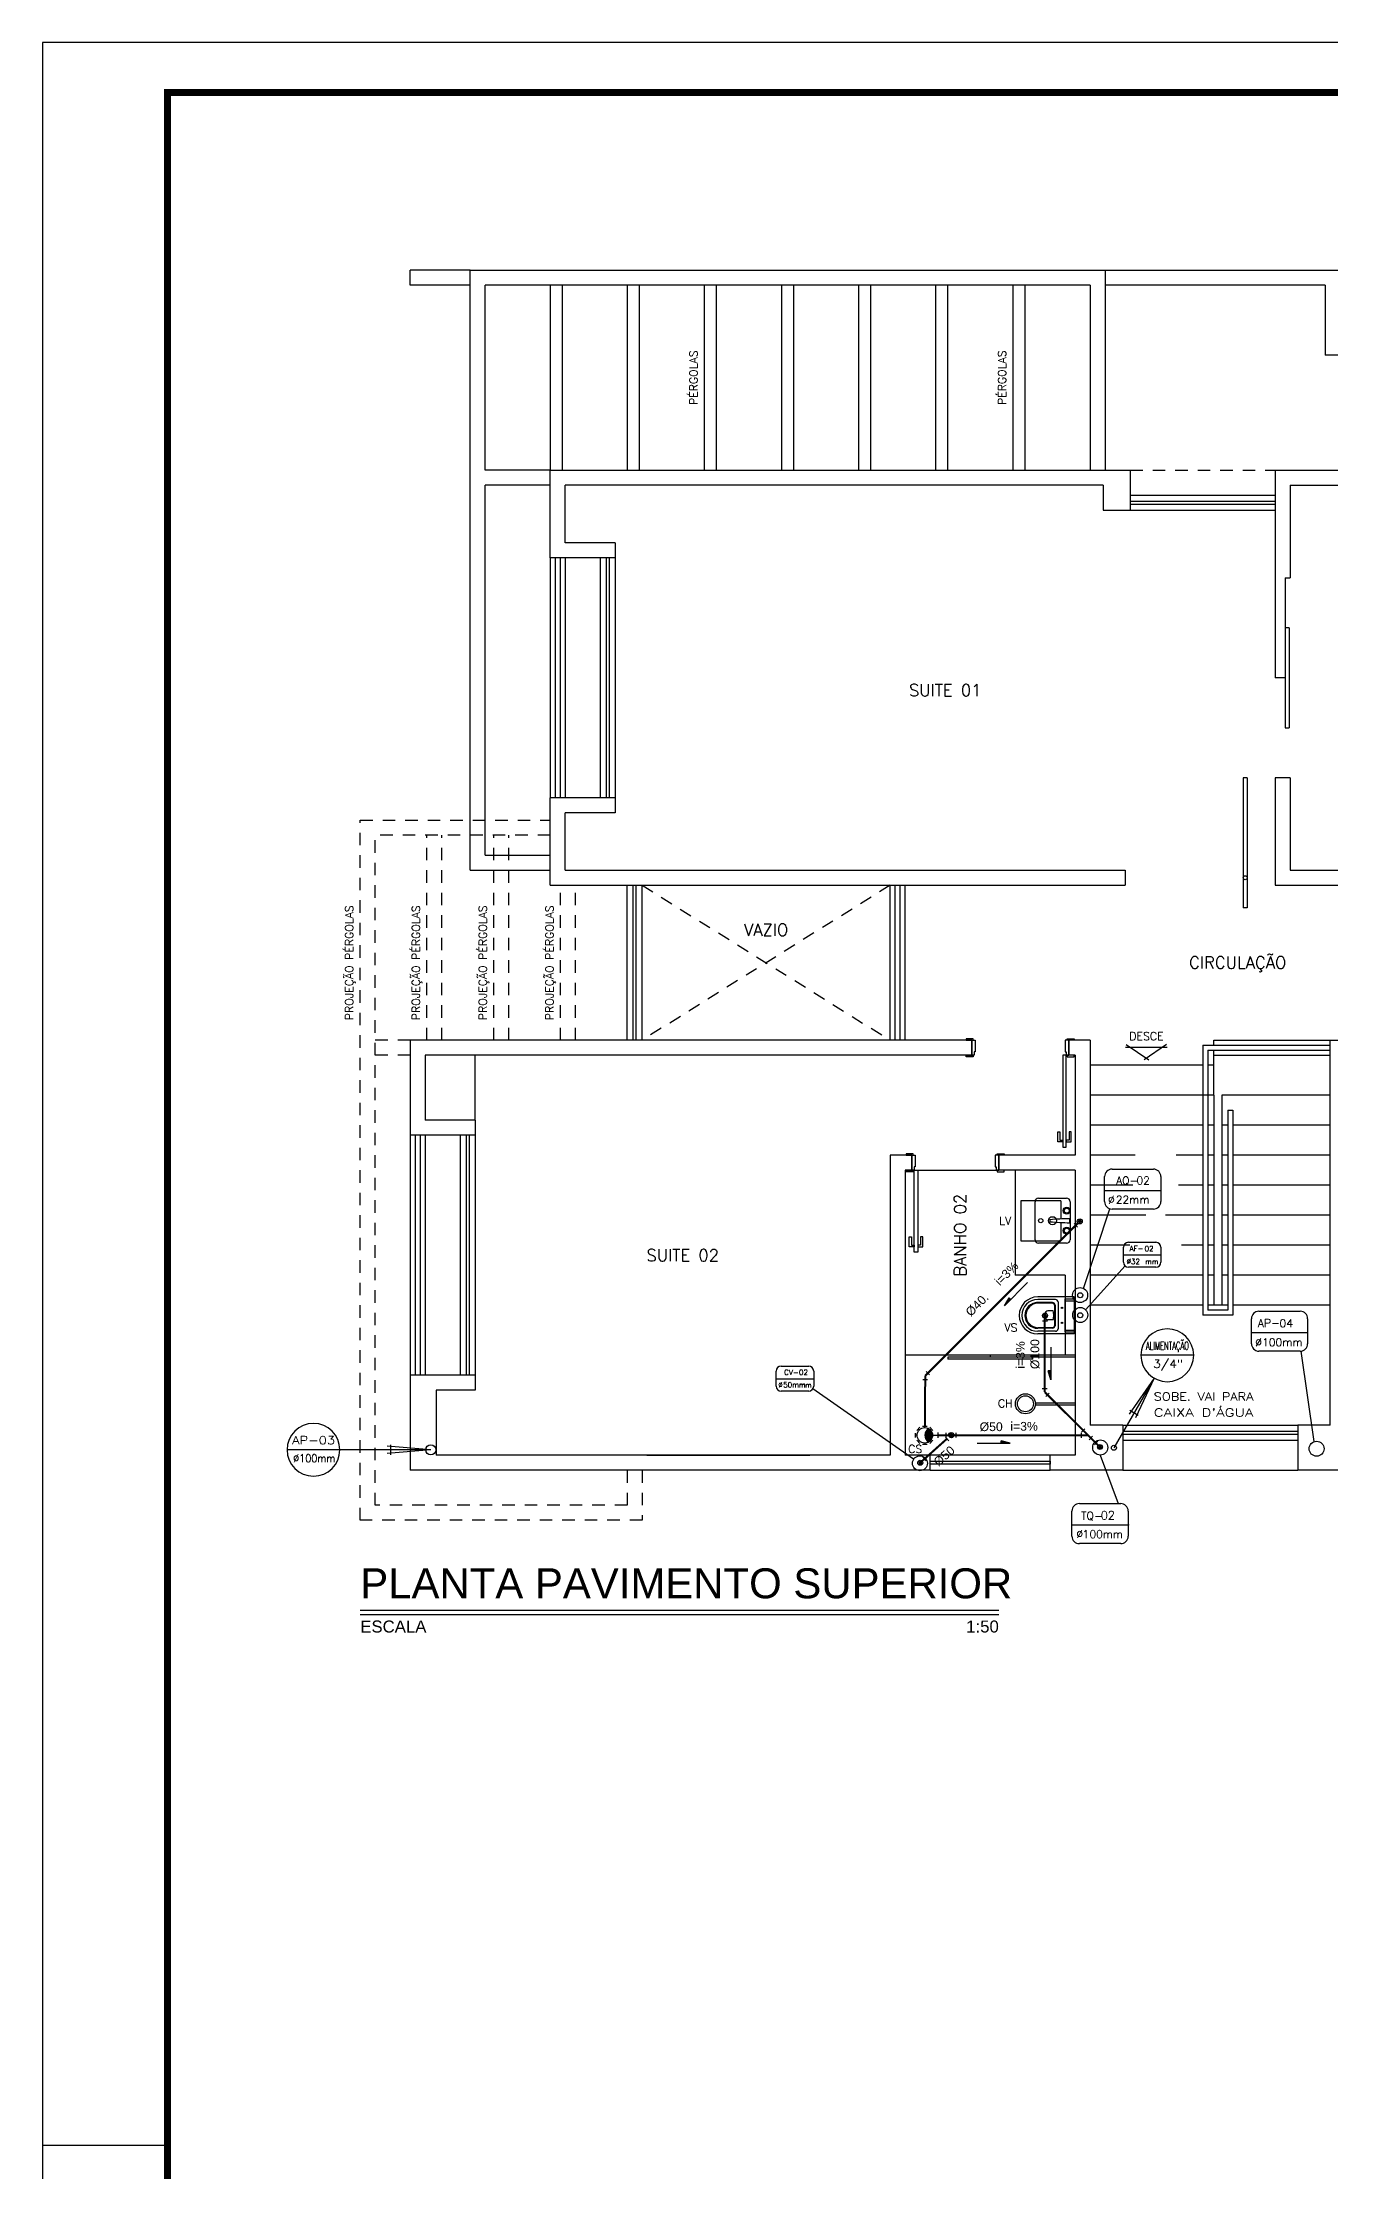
# Model space of a CAD drawing. Header units: millimetres. Extents: x -1312 to 59, y -177 to 623.
# Drawn here: x 0 to 12.88, y 20.76 to 42.05 of the extents above; entities that cross this region are included whole.
import ezdxf
from ezdxf.enums import TextEntityAlignment as Align

# ---------------------------------------------------------------- set-up
doc = ezdxf.new("R2010")
doc.units = ezdxf.units.MM
doc.header["$MEASUREMENT"] = 0
doc.linetypes.add('HIDDEN', pattern=[0.375, 0.25, -0.125])
for name, color, linetype in [('ALVENARIA', 7, 'Continuous'), ('BACIA_SANITARIA', 161, 'Continuous'), ('BLOCOS', 7, 'Continuous'), ('CHUVEIRO', 161, 'Continuous'), ('CONEXAO_ESGOTO_UNIFILAR', 21, 'Continuous'), ('Dtext', 7, 'Continuous'), ('Finas', 9, 'Continuous'), ('INDICACAO_COLUNA', 40, 'Continuous'), ('L1', 9, 'Continuous'), ('PIA_DE_COZINHA', 161, 'Continuous'), ('Projeções', 9, 'HIDDEN'), ('T120', 7, 'Continuous'), ('T80', 7, 'Continuous'), ('TIGRECAD', 30, 'Continuous'), ('TUB-ESGOTO', 150, 'Continuous')]:
    doc.layers.add(name, color=color, linetype=linetype)
doc.styles.add('AENGESTYLE', font='arial.ttf', dxfattribs={"height": 1})
doc.styles.add('ROMANS', font='romans.shx', dxfattribs={"height": 0.002})
doc.styles.add('SANSSERIF', font='sas_____.pfb')
doc.styles.get("Standard").update_dxf_attribs({"font": 'arial.ttf'})
doc.styles.add('T120', font='romans.shx', dxfattribs={"height": 12})
doc.styles.add('T80', font='romans.shx', dxfattribs={"height": 8})

# ---------------------------------------------------------------- blocks, each defined once
blk = doc.blocks.new('Seta Sobe')
for p, q in [((0, 0), (-3.6, -43.5)), ((0, 0), (0, -80.3)), ((0, 0), (3.6, -43.5)), ((4.9, -40.2), (-4.9, -40.2))]:
    blk.add_line(p, q)
blk = doc.blocks.new('Numeros')
at = {"layer": 'T80', "color": 11}
blk.add_line((-26.4, 0), (26.4, 0), dxfattribs=at)
blk.add_circle((0, 0), 26.4, dxfattribs=at)
at = {"layer": 'T80', "style": 'T80'}
for tag, width, p, p2 in [('AF-00', 1.138977, (-21.6, 5.6), (21.4, 5.6)), ('100MM', 1.064858, (-21.9, -12.5), (20.3, -12.5))]:
    blk.add_attdef(tag, text='', height=8, dxfattribs=dict(at, width=width)).set_placement(p, p2, align=Align.FIT)
blk = doc.blocks.new('*X9')
at = {"color": 0}
for p, q in [((219, 228), (293, 228)), ((219, 225), (293, 225)), ((219, 222), (293, 222)), ((219, 220), (294, 220)), ((219, 218), (294, 218)), ((219, 215), (294, 215)), ((219, 212), (293, 212)), ((219, 210), (293, 210)), ((219, 208), (293, 208)), ((220, 232), (292, 232)), ((220, 230), (292, 230)), ((221, 235), (291, 235)), ((222, 240), (290, 240)), ((222, 238), (291, 238)), ((223, 242), (289, 242)), ((224, 245), (288, 245)), ((225, 248), (287, 248)), ((226, 250), (286, 250)), ((228, 252), (284, 252)), ((229, 255), (283, 255)), ((231, 258), (282, 258)), ((232, 260), (280, 260)), ((234, 262), (278, 262)), ((236, 265), (276, 265)), ((238, 268), (274, 268)), ((241, 270), (271, 270)), ((243, 272), (269, 272)), ((246, 275), (266, 275)), ((250, 278), (262, 278)), ((253, 280), (259, 280)), ((220, 205), (293, 205)), ((220, 202), (292, 202)), ((220, 200), (292, 200)), ((221, 198), (291, 198)), ((222, 195), (290, 195)), ((223, 192), (290, 192)), ((223, 190), (289, 190)), ((225, 188), (288, 188)), ((226, 185), (287, 185)), ((227, 182), (285, 182)), ((228, 180), (284, 180)), ((230, 178), (283, 178)), ((231, 175), (281, 175)), ((233, 172), (279, 172)), ((235, 170), (277, 170)), ((237, 168), (275, 168)), ((239, 165), (273, 165)), ((242, 162), (270, 162)), ((244, 160), (268, 160)), ((248, 158), (265, 158)), ((251, 155), (261, 155)), ((255, 152), (257, 152))]:
    blk.add_line(p, q, dxfattribs=at)
blk = doc.blocks.new('AHID_CXI150')
for p, q in [((-92, -22), (-92, 22)), ((-78, 0), (-92, 0)), ((-81, 49), (-49, 81)), ((-55, 55), (-65, 65)), ((-22, 92), (22, 92)), ((0, 78), (0, 92)), ((49, 81), (81, 49)), ((55, 55), (65, 65)), ((78, 0), (130, 0)), ((130, 27), (130, -27)), ((-49, -81), (-81, -49)), ((-55, -55), (-65, -65)), ((22, -92), (-22, -92)), ((0, -78), (0, -92)), ((81, -49), (49, -81)), ((55, -55), (65, -65))]:
    blk.add_line(p, q)
blk.add_circle((0, 0), 77.7)
blk.add_arc((78, 0), 77.7, 120, 240)
at = {"xscale": 1.035999918867516, "yscale": 1.035999918867516, "zscale": 1.035999918867516}
blk.add_blockref('*X9', (-226, -224), dxfattribs=at)
blk = doc.blocks.new('AHID_CHUVP')
for p, q in [((401, 10), (0, 10)), ((0, 10), (0, -10)), ((401, -10), (0, -10))]:
    blk.add_line(p, q)
for radius in [100, 80]:
    blk.add_circle((500, 0), radius)
blk = doc.blocks.new('AHID_BEL10')
for p, q in [((-185, 487), (185, 487)), ((-185, 487), (-185, 123)), ((-166, 395), (-166, 487)), ((-147, 395), (-147, 487)), ((147, 395), (147, 487)), ((166, 395), (166, 487)), ((185, 487), (185, 123)), ((-166, 395), (166, 395)), ((-159, 301), (-159, 123)), ((-134, 326), (134, 326)), ((-128, 271), (-128, 111)), ((-122, 271), (-122, 123)), ((-103, 296), (103, 296)), ((-103, 290), (103, 290)), ((-44, 279), (-44, 225)), ((44, 240), (43, 240)), ((44, 279), (44, 225)), ((123, 271), (123, 123)), ((128, 271), (128, 111)), ((159, 301), (159, 123))]:
    blk.add_line(p, q)
for centre in [(-75, 366), (75, 366)]:
    blk.add_circle(centre, 7.5)
for centre, radius, start, end in [((-134, 301), 25, 90, 180), ((-103, 271), 25, 90, 180), ((-103, 271), 19, 90, 180), ((6, 40), 244, 91.4264, 101.8331), ((-17, 225), 27, 180, 229.1678), ((-6, 40), 244, 78.1669, 88.5736), ((17, 225), 27, 310.8322, 0), ((103, 271), 25, 0, 90), ((103, 271), 19, 0, 90), ((134, 301), 25, 0, 90), ((0, 123), 185, 180, 0), ((0, 123), 159, 180, 0), ((0, 123), 129, 180, 0), ((0, 128), 123, 182.6006, 357.3994), ((0, 244), 53, 229.1678, 310.8322)]:
    blk.add_arc(centre, radius, start, end)
blk = doc.blocks.new('AHID_PCOZSP')
for p, q in [((-225, -355), (-225, -75)), ((-190, -40), (190, -40)), ((225, -75), (225, -355)), ((190, -390), (-190, -390))]:
    blk.add_line(p, q)
blk.add_circle((0, -215), 40)
for centre, start, end in [((-190, -75), 90, 180), ((190, -75), 0, 90), ((-190, -355), 180, 270), ((190, -355), 270, 0)]:
    blk.add_arc(centre, 35, start, end)
blk = doc.blocks.new('SENTIDO_FLUXO')
for p, q in [((-2.47, 1.25), (4.09, 1.25)), ((4.09, 1.25), (2.28, 1.74)), ((2.28, 1.25), (2.28, 1.74))]:
    blk.add_line(p, q)
for points in [[(2.28, 1.74), (2.28, 1.25), (4.09, 1.25), (2.28, 1.74)], [(2.28, 1.74), (2.28, 1.25), (4.09, 1.25)]]:
    blk.add_solid(points)
blk = doc.blocks.new('AHID_COLAPLU')
for p, q in [((-5.64, -2.26), (-5.64, 2.74)), ((-5.61, -0.01), (5.61, 0.01)), ((-4.14, 4.24), (4.11, 4.24)), ((5.61, 2.74), (5.61, -2.26)), ((4.11, -3.76), (-4.14, -3.76))]:
    blk.add_line(p, q)
for centre, start, end in [((-4.14, 2.74), 90, 180), ((4.11, 2.74), 0, 90), ((-4.14, -2.26), 180, 270), ((4.11, -2.26), 270, 0)]:
    blk.add_arc(centre, 1.5, start, end)
at = {"style": 'ROMANS'}
for s, p in [('AP- ', (-1.61, 1.86)), ('%%C', (-4.22, -1.98))]:
    blk.add_text(s, height=1.575, dxfattribs=at).set_placement(p, align=Align.MIDDLE)
at = {"style": 'ROMANS', "flags": 8}
for tag, p in [('110', (-0.01, 1.04)), ('119', (-3.5, -2.76))]:
    blk.add_attdef(tag, p, '', height=1.57, dxfattribs=at)
blk = doc.blocks.new('AHID_COLAQ')
for p, q in [((-5.62, -2.25), (-5.62, 2.75)), ((-5.61, 0), (5.61, 0)), ((-4.12, 4.25), (4.13, 4.25)), ((5.63, 2.75), (5.63, -2.25)), ((4.13, -3.75), (-4.12, -3.75))]:
    blk.add_line(p, q)
for centre, start, end in [((-4.12, 2.75), 90, 180), ((4.13, 2.75), 0, 90), ((-4.12, -2.25), 180, 270), ((4.13, -2.25), 270, 0)]:
    blk.add_arc(centre, 1.5, start, end)
at = {"style": 'ROMANS'}
for s, p in [('AQ- ', (-0.57, 1.88)), ('%%C', (-4.27, -1.88))]:
    blk.add_text(s, height=1.575, dxfattribs=at).set_placement(p, align=Align.MIDDLE)
at = {"style": 'ROMANS', "flags": 8}
for tag, p in [('110', (0.73, 1.18)), ('119', (-3.39, -2.63))]:
    blk.add_attdef(tag, p, '', height=1.57, dxfattribs=at)
blk = doc.blocks.new('AHID_COLAF')
for p, q in [((-3.75, 0), (3.75, 0)), ((-3.74, -1.5), (-3.74, 1.5)), ((-2.74, 2.5), (2.76, 2.5)), ((3.76, 1.5), (3.76, -1.5)), ((2.76, -2.5), (-2.74, -2.5))]:
    blk.add_line(p, q)
for centre, start, end in [((-2.74, 1.5), 90, 180), ((2.76, 1.5), 0, 90), ((-2.74, -1.5), 180, 270), ((2.76, -1.5), 270, 0)]:
    blk.add_arc(centre, 1, start, end)
at = {"style": 'ROMANS'}
for s, p in [('AF- ', (-0.76, 1.25)), ('%%C', (-2.65, -1.31))]:
    blk.add_text(s, height=1.05, dxfattribs=at).set_placement(p, align=Align.MIDDLE)
blk.add_text('mm', height=1, dxfattribs=at).set_placement((0.66, -1.86))
at = {"style": 'ROMANS', "flags": 8}
for tag, p in [('110', (0.48, 0.7)), ('119', (-2.23, -1.86))]:
    blk.add_attdef(tag, p, '', height=1.05, dxfattribs=at)
blk = doc.blocks.new('AHID_COLVENT')
for p, q in [((-3.75, -1.48), (-3.75, 1.52)), ((-3.75, 0), (3.75, 0)), ((-2.75, 2.52), (2.75, 2.52)), ((3.75, 1.52), (3.75, -1.48)), ((2.75, -2.48), (-2.75, -2.48))]:
    blk.add_line(p, q)
for centre, start, end in [((-2.75, 1.52), 90, 180), ((2.75, 1.52), 0, 90), ((-2.75, -1.48), 180, 270), ((2.75, -1.48), 270, 0)]:
    blk.add_arc(centre, 1, start, end)
at = {"style": 'ROMANS'}
for s, p in [('CV- ', (-0.34, 1.27)), ('%%C', (-2.89, -1.23))]:
    blk.add_text(s, height=1.05, dxfattribs=at).set_placement(p, align=Align.MIDDLE)
blk.add_text('mm', height=1, dxfattribs=at).set_placement((0.78, -1.76))
at = {"style": 'ROMANS', "flags": 8}
for tag, p in [('110', (0.81, 0.74)), ('119', (-2.35, -1.76))]:
    blk.add_attdef(tag, p, '', height=1.05, dxfattribs=at)
blk = doc.blocks.new('AHID_COLESG')
for p, q in [((-5.66, -2.25), (-5.66, 2.75)), ((-5.63, 0), (5.63, 0)), ((-4.16, 4.25), (4.09, 4.25)), ((5.59, 2.75), (5.59, -2.25)), ((4.09, -3.75), (-4.16, -3.75))]:
    blk.add_line(p, q)
for centre, start, end in [((-4.16, 2.75), 90, 180), ((4.09, 2.75), 0, 90), ((-4.16, -2.25), 180, 270), ((4.09, -2.25), 270, 0)]:
    blk.add_arc(centre, 1.5, start, end)
blk.add_point((5.63, 0))
at = {"style": 'ROMANS'}
for s, p in [('TQ- ', (-1.11, 1.75)), ('%%C', (-4.1, -1.81))]:
    blk.add_text(s, height=1.575, dxfattribs=at).set_placement(p, align=Align.MIDDLE)
at = {"style": 'ROMANS', "flags": 8}
for tag, p, height in [('110', (0.12, 1.1), 1.64), ('119', (-3.52, -2.63), 1.57)]:
    blk.add_attdef(tag, p, '', height=height, dxfattribs=at)
blk = doc.blocks.new('AHID_J45')
for p, q in [((-42, 8), (-8, 42)), ((39, -24), (39, 24))]:
    blk.add_line(p, q)
blk = doc.blocks.new('AHID_JUN45')
for p, q in [((-38, -24), (-38, 24)), ((67, -24), (67, 24)), ((30, -64), (64, -30))]:
    blk.add_line(p, q)
blk = doc.blocks.new('AHID_TE90L')
for p, q in [((-50, -24.0625), (-50, 24.0625)), ((50, -24.0625), (50, 24.0625))]:
    blk.add_line(p, q)
at = {"const_width": 17.5}
blk.add_lwpolyline([(-8.75, 0, 1), (8.75, 0, 1)], format="xyb", close=True, dxfattribs=at)
blk.add_circle((0, 0), 25)
blk = doc.blocks.new('AHID_J90F')
blk.add_line((56.25, 24.0625), (56.25, -24.0625))
blk.add_circle((0, 0), 25)
blk = doc.blocks.new('AHID_J90L')
blk.add_line((56.25, 24.0625), (56.25, -24.0625))
at = {"const_width": 17.5}
blk.add_lwpolyline([(8.75, 0, 1), (-8.75, 0, 1)], format="xyb", close=True, dxfattribs=at)
blk.add_circle((0, 0), 25)

msp = doc.modelspace()

# ---------------------------------------------------------------- linework, layer by layer
for p, q in [((59.45, 42.05), (0, 42.05)), ((0, 42.05), (0, 0)), ((0, 21.025), (1.25, 21.025))]:
    msp.add_line(p, q)
at = {"const_width": 0.07}
msp.add_lwpolyline([(58.95, 41.55), (1.25, 41.55), (1.25, 0.5), (58.95, 0.5)], close=True, dxfattribs=at)
at = {"layer": 'ALVENARIA'}
for p, q in [((5.077, 37.774), (10.877, 37.774)), ((5.077, 36.899), (5.077, 37.774)), ((10.877, 37.774), (10.877, 37.374)), ((12.327, 37.774), (12.327, 35.699)), ((12.327, 37.774), (16.727, 37.774)), ((10.607, 37.624), (5.227, 37.624)), ((5.227, 37.049), (5.227, 37.624)), ((10.607, 37.624), (10.607, 37.374)), ((12.477, 37.624), (12.477, 36.699)), ((12.477, 37.624), (16.477, 37.624)), ((10.607, 37.374), (10.877, 37.374)), ((5.727, 37.049), (5.227, 37.049)), ((5.727, 37.049), (5.727, 36.899)), ((5.727, 36.899), (5.077, 36.899)), ((12.427, 36.699), (12.427, 35.699)), ((12.427, 36.699), (12.477, 36.699)), ((12.427, 35.699), (12.327, 35.699)), ((12.327, 34.699), (12.327, 33.624)), ((12.477, 34.699), (12.327, 34.699)), ((12.477, 34.699), (12.477, 33.774)), ((5.077, 33.624), (5.077, 34.499)), ((5.727, 34.499), (5.077, 34.499)), ((5.727, 34.499), (5.727, 34.349)), ((5.227, 33.774), (5.227, 34.349)), ((5.727, 34.349), (5.227, 34.349)), ((5.227, 33.774), (10.827, 33.774)), ((10.827, 33.774), (10.827, 33.624)), ((12.477, 33.774), (15.277, 33.774)), ((5.077, 33.624), (10.827, 33.624)), ((12.327, 33.624), (13.577, 33.624)), ((12.877, 33.624), (13.027, 33.624)), ((3.677, 32.074), (3.677, 31.124)), ((9.292, 32.074), (3.677, 32.074)), ((9.292, 32.074), (9.292, 31.924)), ((10.477, 32.074), (10.262, 32.074)), ((10.262, 32.074), (10.262, 31.924)), ((10.477, 32.074), (10.477, 28.224)), ((12.877, 28.224), (12.877, 32.074)), ((12.877, 32.074), (13.027, 32.074)), ((3.827, 31.924), (3.827, 31.274)), ((9.292, 31.924), (3.827, 31.924)), ((10.327, 31.924), (10.262, 31.924)), ((10.327, 31.924), (10.327, 30.924)), ((4.327, 31.124), (3.677, 31.124)), ((4.327, 31.274), (3.827, 31.274)), ((4.327, 31.274), (4.327, 31.124)), ((8.692, 30.924), (8.477, 30.924)), ((8.477, 30.924), (8.477, 27.924)), ((8.692, 30.924), (8.692, 30.774)), ((10.327, 30.924), (9.562, 30.924)), ((9.562, 30.924), (9.562, 30.774)), ((8.692, 30.774), (8.627, 30.774)), ((8.627, 30.774), (8.627, 27.924)), ((10.327, 30.774), (9.562, 30.774)), ((10.327, 30.774), (10.327, 27.924)), ((3.677, 28.724), (3.677, 27.774)), ((4.327, 28.724), (3.677, 28.724)), ((3.937, 28.574), (3.937, 27.924)), ((4.327, 28.574), (3.937, 28.574)), ((4.327, 28.724), (4.327, 28.574)), ((10.802, 28.224), (10.477, 28.224)), ((10.802, 28.224), (10.802, 27.774)), ((12.877, 28.224), (12.552, 28.224)), ((12.552, 28.224), (12.552, 27.774)), ((8.477, 27.924), (3.937, 27.924)), ((6.042, 27.924), (7.672, 27.924)), ((8.877, 27.924), (8.627, 27.924)), ((8.877, 27.774), (8.877, 27.924)), ((10.327, 27.924), (10.077, 27.924)), ((10.077, 27.774), (10.077, 27.924)), ((8.877, 27.774), (3.677, 27.774)), ((10.802, 27.774), (10.077, 27.774)), ((13.352, 27.774), (12.552, 27.774))]:
    msp.add_line(p, q, dxfattribs=at)
at = {"layer": 'BLOCOS'}
msp.add_line((3.078, 27.979), (2.973, 27.979), dxfattribs=at)
at = {"layer": 'Finas'}
for p, q in [((3.677, 39.624), (3.677, 39.774)), ((4.277, 39.774), (3.677, 39.774)), ((4.277, 39.624), (3.677, 39.624)), ((4.277, 33.774), (4.277, 39.774)), ((4.277, 39.774), (10.627, 39.774)), ((10.477, 39.624), (4.427, 39.624)), ((4.427, 37.774), (4.427, 39.624)), ((5.078, 37.774), (5.078, 39.624)), ((5.198, 37.774), (5.198, 39.624)), ((5.849, 37.774), (5.849, 39.624)), ((5.969, 37.774), (5.969, 39.624)), ((6.62, 37.774), (6.62, 39.624)), ((6.74, 37.774), (6.74, 39.624)), ((7.392, 37.774), (7.392, 39.624)), ((7.512, 37.774), (7.512, 39.624)), ((8.163, 37.774), (8.163, 39.624)), ((8.283, 37.774), (8.283, 39.624)), ((8.934, 37.774), (8.934, 39.624)), ((9.054, 37.774), (9.054, 39.624)), ((9.705, 37.774), (9.705, 39.624)), ((9.825, 37.774), (9.825, 39.624)), ((10.477, 39.624), (10.477, 37.774)), ((10.627, 39.774), (10.627, 37.774)), ((10.627, 39.774), (15.277, 39.774)), ((12.827, 39.624), (10.627, 39.624)), ((12.827, 39.624), (12.827, 38.924)), ((12.977, 38.924), (12.827, 38.924)), ((5.077, 37.774), (4.427, 37.774)), ((5.077, 37.624), (4.427, 37.624)), ((4.427, 33.924), (4.427, 37.624)), ((10.877, 37.524), (12.327, 37.524)), ((10.877, 37.464), (12.327, 37.464)), ((10.877, 37.434), (12.327, 37.434)), ((10.877, 37.374), (12.327, 37.374)), ((5.077, 36.899), (5.077, 34.499)), ((5.077, 36.899), (5.077, 34.499)), ((5.127, 36.899), (5.127, 34.499)), ((5.177, 36.899), (5.177, 34.499)), ((5.227, 36.899), (5.227, 34.499)), ((5.577, 36.899), (5.577, 34.499)), ((5.637, 36.899), (5.637, 34.499)), ((5.667, 36.899), (5.667, 34.499)), ((5.727, 36.899), (5.727, 34.499)), ((12.467, 36.199), (12.427, 36.199)), ((12.467, 36.199), (12.467, 35.199)), ((12.427, 35.699), (12.427, 35.199)), ((12.427, 35.199), (12.467, 35.199)), ((12.007, 34.699), (12.007, 33.399)), ((12.047, 34.699), (12.007, 34.699)), ((12.047, 34.699), (12.047, 33.399)), ((4.427, 33.924), (5.077, 33.924)), ((4.277, 33.774), (5.077, 33.774)), ((5.846, 32.074), (5.846, 33.624)), ((5.906, 32.074), (5.906, 33.624)), ((5.936, 32.074), (5.936, 33.624)), ((5.996, 32.074), (5.996, 33.624)), ((8.477, 32.074), (8.477, 33.624)), ((8.527, 32.074), (8.527, 33.624)), ((8.577, 32.074), (8.577, 33.624)), ((8.627, 32.074), (8.627, 33.624)), ((12.047, 33.399), (12.007, 33.399)), ((9.307, 32.089), (9.237, 32.089)), ((9.237, 32.089), (9.237, 32.074)), ((9.237, 32.074), (9.307, 32.074)), ((9.292, 32.074), (9.327, 32.074)), ((9.292, 31.924), (9.292, 32.074)), ((9.307, 32.074), (9.307, 32.089)), ((9.327, 31.959), (9.317, 31.959)), ((9.317, 31.959), (9.317, 31.924)), ((9.327, 32.074), (9.327, 31.959)), ((10.262, 32.074), (10.227, 32.074)), ((10.227, 32.074), (10.227, 31.959)), ((10.227, 31.959), (10.237, 31.959)), ((10.237, 31.959), (10.237, 31.924)), ((10.247, 32.074), (10.247, 32.089)), ((10.247, 32.089), (10.317, 32.089)), ((10.317, 32.074), (10.247, 32.074)), ((10.262, 31.924), (10.262, 32.074)), ((10.317, 32.089), (10.317, 32.074)), ((10.831, 32.005), (11.248, 32.005)), ((10.838, 32.03), (11.062, 31.879)), ((11.24, 32.03), (11.016, 31.879)), ((11.602, 32.024), (11.602, 29.324)), ((11.602, 32.024), (12.877, 32.024)), ((11.652, 31.974), (11.652, 29.374)), ((11.652, 31.974), (12.877, 31.974)), ((11.712, 32.074), (12.877, 32.074)), ((11.712, 32.024), (11.712, 32.074)), ((11.712, 31.524), (11.712, 31.974)), ((9.237, 31.909), (9.237, 31.924)), ((9.237, 31.924), (9.307, 31.924)), ((9.307, 31.909), (9.237, 31.909)), ((9.317, 31.924), (9.292, 31.924)), ((9.307, 31.924), (9.307, 31.909)), ((10.237, 31.924), (10.202, 31.924)), ((10.202, 31.924), (10.202, 31.004)), ((10.237, 31.924), (10.262, 31.924)), ((10.237, 31.004), (10.237, 31.924)), ((10.247, 31.924), (10.247, 31.909)), ((10.317, 31.924), (10.247, 31.924)), ((10.247, 31.909), (10.317, 31.909)), ((10.317, 31.909), (10.317, 31.924)), ((11.602, 31.824), (10.477, 31.824)), ((11.712, 31.824), (11.652, 31.824)), ((11.712, 31.924), (12.877, 31.924)), ((11.712, 31.524), (10.477, 31.524)), ((11.712, 31.524), (11.712, 30.624)), ((12.877, 31.524), (11.792, 31.524)), ((11.792, 31.524), (11.792, 29.424)), ((11.852, 31.374), (11.852, 29.374)), ((11.852, 31.374), (11.902, 31.374)), ((11.902, 31.374), (11.902, 29.324)), ((3.677, 31.124), (3.677, 28.724)), ((3.727, 31.124), (3.727, 28.724)), ((3.777, 31.124), (3.777, 28.724)), ((3.827, 31.124), (3.827, 28.724)), ((4.177, 31.124), (4.177, 28.724)), ((4.237, 31.124), (4.237, 28.724)), ((4.267, 31.124), (4.267, 28.724)), ((4.327, 31.124), (4.327, 28.724)), ((10.152, 31.059), (10.152, 31.159)), ((10.152, 31.159), (10.174, 31.159)), ((10.174, 31.159), (10.174, 31.074)), ((10.287, 31.159), (10.265, 31.159)), ((10.265, 31.159), (10.265, 31.074)), ((10.287, 31.059), (10.287, 31.159)), ((11.602, 31.224), (10.477, 31.224)), ((11.712, 31.224), (11.652, 31.224)), ((11.852, 31.224), (11.792, 31.224)), ((12.877, 31.224), (11.902, 31.224)), ((8.707, 30.939), (8.637, 30.939)), ((8.637, 30.939), (8.637, 30.924)), ((8.637, 30.924), (8.707, 30.924)), ((8.692, 30.924), (8.727, 30.924)), ((8.692, 30.774), (8.692, 30.924)), ((8.707, 30.924), (8.707, 30.939)), ((8.727, 30.924), (8.727, 30.809)), ((9.562, 30.924), (9.527, 30.924)), ((9.527, 30.924), (9.527, 30.809)), ((9.547, 30.924), (9.547, 30.939)), ((9.547, 30.939), (9.617, 30.939)), ((9.617, 30.924), (9.547, 30.924)), ((9.562, 30.774), (9.562, 30.924)), ((9.617, 30.939), (9.617, 30.924)), ((10.202, 31.059), (10.152, 31.059)), ((10.174, 31.074), (10.202, 31.074)), ((10.202, 31.074), (10.202, 31.059)), ((10.202, 31.004), (10.237, 31.004)), ((10.265, 31.074), (10.237, 31.074)), ((10.237, 31.074), (10.237, 31.059)), ((10.237, 31.059), (10.287, 31.059)), ((10.927, 30.924), (10.477, 30.924)), ((11.602, 30.924), (11.335, 30.924)), ((11.712, 30.924), (11.652, 30.924)), ((11.852, 30.924), (11.792, 30.924)), ((12.877, 30.924), (11.902, 30.924)), ((8.637, 30.759), (8.637, 30.774)), ((8.637, 30.774), (8.707, 30.774)), ((8.707, 30.759), (8.637, 30.759)), ((8.717, 30.774), (8.692, 30.774)), ((8.692, 30.774), (9.562, 30.774)), ((8.707, 30.774), (8.707, 30.759)), ((8.727, 30.809), (8.717, 30.809)), ((8.717, 30.809), (8.717, 30.774)), ((8.717, 30.774), (8.752, 30.774)), ((8.717, 29.954), (8.717, 30.774)), ((8.752, 30.774), (8.752, 29.954)), ((9.527, 30.809), (9.537, 30.809)), ((9.537, 30.809), (9.537, 30.774)), ((9.537, 30.774), (9.562, 30.774)), ((9.547, 30.774), (9.547, 30.759)), ((9.617, 30.774), (9.547, 30.774)), ((9.547, 30.759), (9.617, 30.759)), ((9.617, 30.759), (9.617, 30.774)), ((9.727, 30.774), (9.727, 29.724)), ((9.782, 30.47), (9.782, 30.07)), ((10.182, 30.47), (9.782, 30.47)), ((10.182, 30.47), (10.182, 30.287)), ((10.903, 30.624), (10.477, 30.624)), ((11.602, 30.624), (11.36, 30.624)), ((11.712, 30.624), (11.652, 30.624)), ((11.712, 30.624), (11.712, 29.424)), ((11.852, 30.624), (11.792, 30.624)), ((12.877, 30.624), (11.902, 30.624)), ((10.072, 30.278), (10.072, 30.27)), ((10.072, 30.27), (10.072, 30.261)), ((10.182, 30.252), (10.182, 30.07)), ((10.272, 30.252), (10.272, 30.288)), ((11.034, 30.324), (10.477, 30.324)), ((11.602, 30.324), (11.229, 30.324)), ((11.712, 30.324), (11.652, 30.324)), ((11.852, 30.324), (11.792, 30.324)), ((12.877, 30.324), (11.902, 30.324)), ((8.667, 30.009), (8.667, 30.109)), ((8.667, 30.109), (8.689, 30.109)), ((8.689, 30.109), (8.689, 30.024)), ((8.689, 30.024), (8.717, 30.024)), ((8.717, 30.024), (8.717, 30.009)), ((8.78, 30.024), (8.752, 30.024)), ((8.752, 30.024), (8.752, 30.009)), ((8.802, 30.109), (8.78, 30.109)), ((8.78, 30.109), (8.78, 30.024)), ((8.802, 30.009), (8.802, 30.109)), ((9.782, 30.07), (10.182, 30.07)), ((10.873, 30.024), (10.477, 30.024)), ((11.602, 30.024), (11.39, 30.024)), ((11.712, 30.024), (11.652, 30.024)), ((11.852, 30.024), (11.792, 30.024)), ((12.877, 30.024), (11.902, 30.024)), ((8.717, 30.009), (8.667, 30.009)), ((8.752, 29.954), (8.717, 29.954)), ((8.752, 30.009), (8.802, 30.009)), ((10.227, 29.724), (9.727, 29.724)), ((10.227, 29.724), (10.227, 28.924)), ((11.602, 29.724), (10.477, 29.724)), ((11.712, 29.724), (11.652, 29.724)), ((11.852, 29.724), (11.792, 29.724)), ((12.877, 29.724), (11.902, 29.724)), ((11.602, 29.424), (10.477, 29.424)), ((11.852, 29.424), (11.652, 29.424)), ((12.877, 29.424), (11.902, 29.424)), ((11.902, 29.324), (11.602, 29.324)), ((11.852, 29.374), (11.652, 29.374)), ((9.477, 28.924), (8.627, 28.924)), ((9.902, 28.904), (9.052, 28.904)), ((9.052, 28.904), (9.052, 28.884)), ((9.902, 28.884), (9.052, 28.884)), ((10.327, 28.924), (9.477, 28.924)), ((9.477, 28.924), (9.477, 28.904)), ((10.327, 28.904), (9.477, 28.904)), ((9.902, 28.884), (9.902, 28.904)), ((10.802, 28.224), (12.552, 28.224)), ((10.802, 28.164), (12.552, 28.164)), ((10.802, 28.134), (12.552, 28.134)), ((10.077, 27.924), (8.877, 27.924)), ((10.802, 28.074), (12.552, 28.074)), ((8.877, 27.834), (8.877, 27.864)), ((8.877, 27.864), (10.077, 27.864)), ((10.077, 27.834), (8.877, 27.834)), ((8.877, 27.774), (10.077, 27.774)), ((10.077, 27.864), (10.077, 27.834)), ((10.802, 27.774), (12.552, 27.774))]:
    msp.add_line(p, q, dxfattribs=at)
for centre, radius in [((12.027, 33.699), 0.02), ((9.982, 30.27), 0.0212), ((10.242, 30.37), 0.035), ((10.242, 30.37), 0.025), ((10.242, 30.17), 0.035), ((10.242, 30.17), 0.025)]:
    msp.add_circle(centre, radius, dxfattribs=at)
for centre, radius, start, end in [((10.074, 30.278), 0.002, 94.839, 180), ((10.074, 30.261), 0.002, 180, 265.161), ((10.315, 27.44), 2.85, 90.8897, 94.839), ((10.315, 33.099), 2.85, 265.161, 269.1103), ((10.27, 30.288), 0.002, 0, 90.8897), ((10.27, 30.252), 0.002, 269.1103, 0)]:
    msp.add_arc(centre, radius, start, end, dxfattribs=at)
at = {"layer": 'INDICACAO_COLUNA'}
for p, q in [((10.41, 29.593), (10.672, 30.39)), ((10.43, 29.379), (10.825, 29.817)), ((12.718, 28.062), (12.587, 28.966)), ((8.711, 27.886), (7.703, 28.587)), ((10.577, 27.927), (10.756, 27.441))]:
    msp.add_line(p, q, dxfattribs=at)
for centre in [(10.376, 29.526), (10.377, 29.327), (8.774, 27.844), (10.577, 28.002), (12.741, 27.99)]:
    msp.add_circle(centre, 0.075, dxfattribs=at)
at = {"layer": 'L1'}
for p, q in [((3.177, 26.374), (9.563, 26.374)), ((3.177, 26.332), (9.563, 26.332))]:
    msp.add_line(p, q, dxfattribs=at)
at = {"layer": 'Projeções', "ltscale": 0.5}
for p, q in [((10.877, 37.774), (12.327, 37.774)), ((3.177, 27.274), (3.177, 34.274)), ((3.177, 34.274), (5.077, 34.274)), ((3.327, 27.424), (3.327, 34.124)), ((5.077, 34.124), (3.327, 34.124)), ((3.844, 32.074), (3.844, 34.124)), ((3.994, 32.074), (3.994, 34.124)), ((4.512, 32.074), (4.512, 34.124)), ((4.662, 32.074), (4.662, 34.124)), ((5.18, 32.074), (5.18, 33.624)), ((5.33, 32.074), (5.33, 33.624)), ((5.996, 33.624), (8.477, 32.074)), ((8.477, 33.624), (5.996, 32.074)), ((3.677, 32.074), (3.327, 32.074)), ((3.677, 31.924), (3.327, 31.924)), ((5.847, 27.774), (5.847, 27.424)), ((5.997, 27.774), (5.997, 27.274)), ((5.997, 27.274), (3.177, 27.274)), ((5.847, 27.424), (3.327, 27.424))]:
    msp.add_line(p, q, dxfattribs=at)
at = {"layer": 'TIGRECAD'}
msp.add_line((4.327, 31.274), (4.327, 31.924), dxfattribs=at)
for centre, radius in [((10.377, 29.524), 0.025), ((10.377, 29.324), 0.025), ((3.882, 27.979), 0.05), ((10.714, 27.999), 0.025)]:
    msp.add_circle(centre, radius, dxfattribs=at)
at = {"layer": 'TUB-ESGOTO', "const_width": 0.02}
for points in [[(10.354, 30.246), (8.827, 28.72)], [(10.568, 28.013), (10.022, 28.556)], [(8.795, 27.866), (9.045, 28.09)], [(8.951, 28.124), (10.455, 28.124)]]:
    msp.add_lwpolyline(points, dxfattribs=at)
at = {"layer": 'TUB-ESGOTO'}
for points in [[(10.022, 28.556, 0.02, 0.02, 0), (10.022, 29.3, 0, 0, 0)], [(8.827, 28.72, 0.02, 0.02, 0), (8.824, 28.216, 0, 0, 0)]]:
    msp.add_lwpolyline(points, format="xyseb", dxfattribs=at)

# ---------------------------------------------------------------- block references
at = {"layer": 'BACIA_SANITARIA', "xscale": 0.001, "yscale": 0.001, "zscale": 0.001, "rotation": 270}
msp.add_blockref('AHID_BEL10', (9.829, 29.323), dxfattribs=at)
at = {"layer": 'BLOCOS', "yscale": 0.01, "zscale": 0.01}
for p, xscale, rotation in [((11.116, 28.695), 0.01, 329.9999999999999), ((3.882, 27.979), -0.01, 270)]:
    msp.add_blockref('Seta Sobe', p, dxfattribs=dict(at, xscale=xscale, rotation=rotation))
at = {"layer": 'CHUVEIRO', "xscale": 0.001, "yscale": 0.001, "zscale": 0.001, "rotation": 180}
msp.add_blockref('AHID_CHUVP', (10.329, 28.439), dxfattribs=at)
at = {"layer": 'CONEXAO_ESGOTO_UNIFILAR', "yscale": 0.001000000047497, "zscale": 0.001000000047497}
for name, p, xscale, rotation in [('AHID_J90L', (10.373, 30.263), 0.001000000047497, 224.178308221995), ('AHID_J90L', (10.025, 29.321), 0.001000000047497, 269.0621914732131), ('AHID_J45', (8.827, 28.72), 0.001000000047497, 269.5938547727941), ('AHID_J45', (10.022, 28.556), 0.001000000047497, 315.2676928642198), ('AHID_J90F', (9.089, 28.125), 0.001000000047497, 221.0078960823339), ('AHID_TE90L', (9.087, 28.126), 0.001000000047497, 0.09775673240000152), ('AHID_JUN45', (10.455, 28.124), -0.001000000047497, 315.1220380205189), ('AHID_J90L', (8.777, 27.849), 0.001000000047497, 41.85285795424014), ('AHID_J90L', (10.575, 28.007), 0.001000000047497, 134.4986001196714)]:
    msp.add_blockref(name, p, dxfattribs=dict(at, xscale=xscale, rotation=rotation))
at = {"layer": 'CONEXAO_ESGOTO_UNIFILAR', "xscale": 0.001, "yscale": 0.001, "zscale": 0.001}
msp.add_blockref('AHID_CXI150', (8.823, 28.124), dxfattribs=at)
at = {"layer": 'INDICACAO_COLUNA', "xscale": 0.05, "yscale": 0.05, "zscale": 0.05}
for name, p, values in [('AHID_COLAQ', (10.902, 30.573), {'110': '02', '119': '22mm'}), ('AHID_COLAF', (10.996, 29.929), {'110': '02', '119': '32'}), ('AHID_COLAPLU', (12.371, 29.153), {'110': '04', '119': '100mm'}), ('AHID_COLVENT', (7.524, 28.69), {'110': '02', '119': '50mm'}), ('AHID_COLESG', (10.577, 27.228), {'110': '02', '119': '100mm'})]:
    msp.add_blockref(name, p, dxfattribs=at).add_auto_attribs(values)
at = {"layer": 'PIA_DE_COZINHA', "xscale": 0.001, "yscale": 0.001, "zscale": 0.001, "rotation": 270}
msp.add_blockref('AHID_PCOZSP', (10.315, 30.27), dxfattribs=at)
at = {"layer": 'T80'}
ref = msp.add_blockref('Numeros', (11.248, 28.924), dxfattribs=dict(at, xscale=-0.01, yscale=0.01, zscale=0.01))
ref.add_attrib('AF-00', 'ALIMENTAÇÃO', dxfattribs={"height": 0.08, "style": 'T80', "width": 0.563794}).set_placement((11.034, 28.98), (11.464, 28.98), align=Align.FIT)
ref.add_attrib('100MM', ' 3/4" ', dxfattribs={"height": 0.08, "style": 'T80', "width": 0.938519}).set_placement((11.045, 28.798), (11.467, 28.798), align=Align.FIT)
ref = msp.add_blockref('Numeros', (2.709, 27.979), dxfattribs=dict(at, xscale=-0.01, yscale=0.01, zscale=0.01, rotation=359.9999999998956))
ref.add_attrib('AF-00', 'AP-03', dxfattribs={"height": 0.08, "style": 'T80', "width": 1.105478}).set_placement((2.496, 28.035), (2.925, 28.035), align=Align.FIT)
ref.add_attrib('100MM', '%%C100mm', dxfattribs={"height": 0.08, "style": 'T80', "width": 0.820335}).set_placement((2.506, 27.854), (2.928, 27.854), align=Align.FIT)
at = {"layer": 'TUB-ESGOTO', "xscale": -0.05, "yscale": 0.05, "zscale": 0.05}
for p, rotation in [((9.807, 29.519), 45), ((10.145, 28.883), 90)]:
    msp.add_blockref('SENTIDO_FLUXO', p, dxfattribs=dict(at, rotation=rotation))
at = {"layer": 'TUB-ESGOTO', "xscale": 0.05, "yscale": 0.05, "zscale": 0.05}
msp.add_blockref('SENTIDO_FLUXO', (9.471, 27.983), dxfattribs=at)

# ---------------------------------------------------------------- texts
at = {"layer": 'Dtext', "style": 'T80'}
for s, p in [('PÉRGOLAS', (6.51, 38.699)), ('PÉRGOLAS', (9.595, 38.699)), ('PROJEÇÃO PÉRGOLAS', (3.067, 32.849)), ('PROJEÇÃO PÉRGOLAS', (3.734, 32.849)), ('PROJEÇÃO PÉRGOLAS', (4.402, 32.849)), ('PROJEÇÃO PÉRGOLAS', (5.07, 32.849))]:
    msp.add_text(s, height=0.08, rotation=90, dxfattribs=at).set_placement(p, align=Align.MIDDLE_CENTER)
msp.add_text('DESCE', height=0.08, dxfattribs=at).set_placement((11.039, 32.115), align=Align.MIDDLE_CENTER)
at = {"layer": 'T120', "style": 'T120'}
for s, p in [('SUITE 01', (9.027, 35.574)), ('VAZIO', (7.236, 33.178)), ('CIRCULAÇÃO', (11.952, 32.849)), ('SUITE 02', (6.402, 29.924))]:
    msp.add_text(s, height=0.12, dxfattribs=at).set_placement(p, align=Align.MIDDLE)
msp.add_text('BANHO 02', height=0.12, rotation=90, dxfattribs=at).set_placement((9.176, 30.125), align=Align.MIDDLE)
at = {"layer": 'T80', "style": 'T80'}
for s, p in [('LV', (9.627, 30.27)), ('VS', (9.684, 29.201)), ('CH', (9.628, 28.443)), ('CS', (8.727, 27.987))]:
    msp.add_text(s, height=0.08, dxfattribs=at).set_placement(p, align=Align.MIDDLE_CENTER)
for s, width, p, p2 in [('SOBE. VAI PARA', 1.026191, (11.112, 28.471), (12.109, 28.471)), ("CAIXA D'ÁGUA", 1.217111, (11.112, 28.311), (12.109, 28.311))]:
    msp.add_text(s, height=0.08, dxfattribs=dict(at, width=width)).set_placement(p, p2, align=Align.FIT)
at = {"layer": 'T80', "style": 'SANSSERIF'}
for s, height, p in [('PLANTA PAVIMENTO SUPERIOR', 0.3, (3.177, 26.494)), ('ESCALA', 0.12, (3.177, 26.152))]:
    msp.add_text(s, height=height, dxfattribs=at).set_placement(p)
msp.add_text('1:50', height=0.12, dxfattribs=at).set_placement((9.563, 26.152), align=Align.RIGHT)
at = {"layer": 'TUB-ESGOTO'}
for s, rotation, p in [('i=3%%%', 45, (9.573, 29.614)), ('%%C40.', 45, (9.283, 29.306)), ('i=3%%%', 90, (9.822, 28.79)), ('%%C100', 90, (9.967, 28.786))]:
    msp.add_text(s, height=0.0875, rotation=rotation, dxfattribs=at).set_placement(p)
for s, p in [('%%C50', (9.371, 28.166)), ('i=3%%%', (9.678, 28.17))]:
    msp.add_text(s, height=0.0875, dxfattribs=at).set_placement(p)
at = {"layer": 'TUB-ESGOTO', "style": 'AENGESTYLE'}
msp.add_text('%%C50', height=0.0875, rotation=41, dxfattribs=at).set_placement((8.958, 27.809))

doc.saveas('drawing.dxf')
